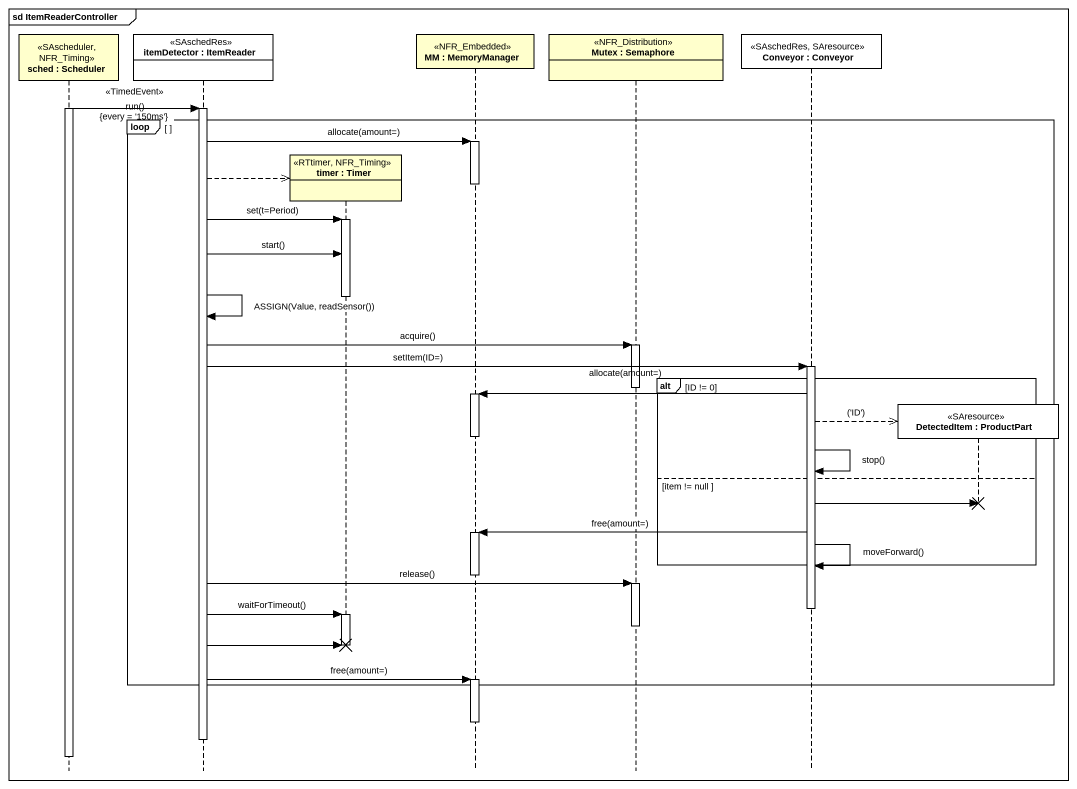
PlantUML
@startuml
mainframe sd ItemReaderController
hide footbox
participant "sched : Scheduler" as sched <<SAscheduler, NFR_Timing>> #FFFFCC
participant "itemDetector : ItemReader" as itemDetector <<SAschedRes>>
participant "timer : Timer" as timer <<RTtimer, NFR_Timing>> #FFFFCC
participant "MM : MemoryManager" as MM <<NFR_Embedded>> #FFFFCC
participant "Mutex : Semaphore" as Mutex <<NFR_Distribution>> #FFFFCC
participant "Conveyor : Conveyor" as Conveyor <<SAschedRes, SAresource>>
participant "DetectedItem : ProductPart" as DetectedItem <<SAresource>>

activate sched
sched -> itemDetector : <<TimedEvent>>\nrun()\n{every = '150ms'}
activate itemDetector
loop
  itemDetector -> MM : allocate(amount=)
  activate MM
  itemDetector -->> timer **
  deactivate MM
  itemDetector -> timer : set(t=Period)
  activate timer
  itemDetector -> timer : start()
  deactivate timer
  itemDetector -> itemDetector : ASSIGN(Value, readSensor())
  itemDetector -> Mutex : acquire()
  activate Mutex
  itemDetector -> Conveyor : setItem(ID=)
  activate Conveyor
  alt ID != 0
    deactivate Mutex
    Conveyor -> MM : allocate(amount=)
    activate MM
    Conveyor -->> DetectedItem ** : ('ID')
    deactivate MM
    Conveyor -> Conveyor : stop()
  else item != null
    Conveyor -> DetectedItem !!
    Conveyor -> MM : free(amount=)
    activate MM
  end
  Conveyor -> Conveyor : moveForward()
  deactivate MM
  itemDetector -> Mutex : release()
  activate Mutex
  deactivate Conveyor
  itemDetector -> timer : waitForTimeout()
  activate timer
  deactivate Mutex
  itemDetector -> timer !!
  deactivate timer
  itemDetector -> MM : free(amount=)
  activate MM
end
deactivate MM
deactivate itemDetector
deactivate sched
@enduml
